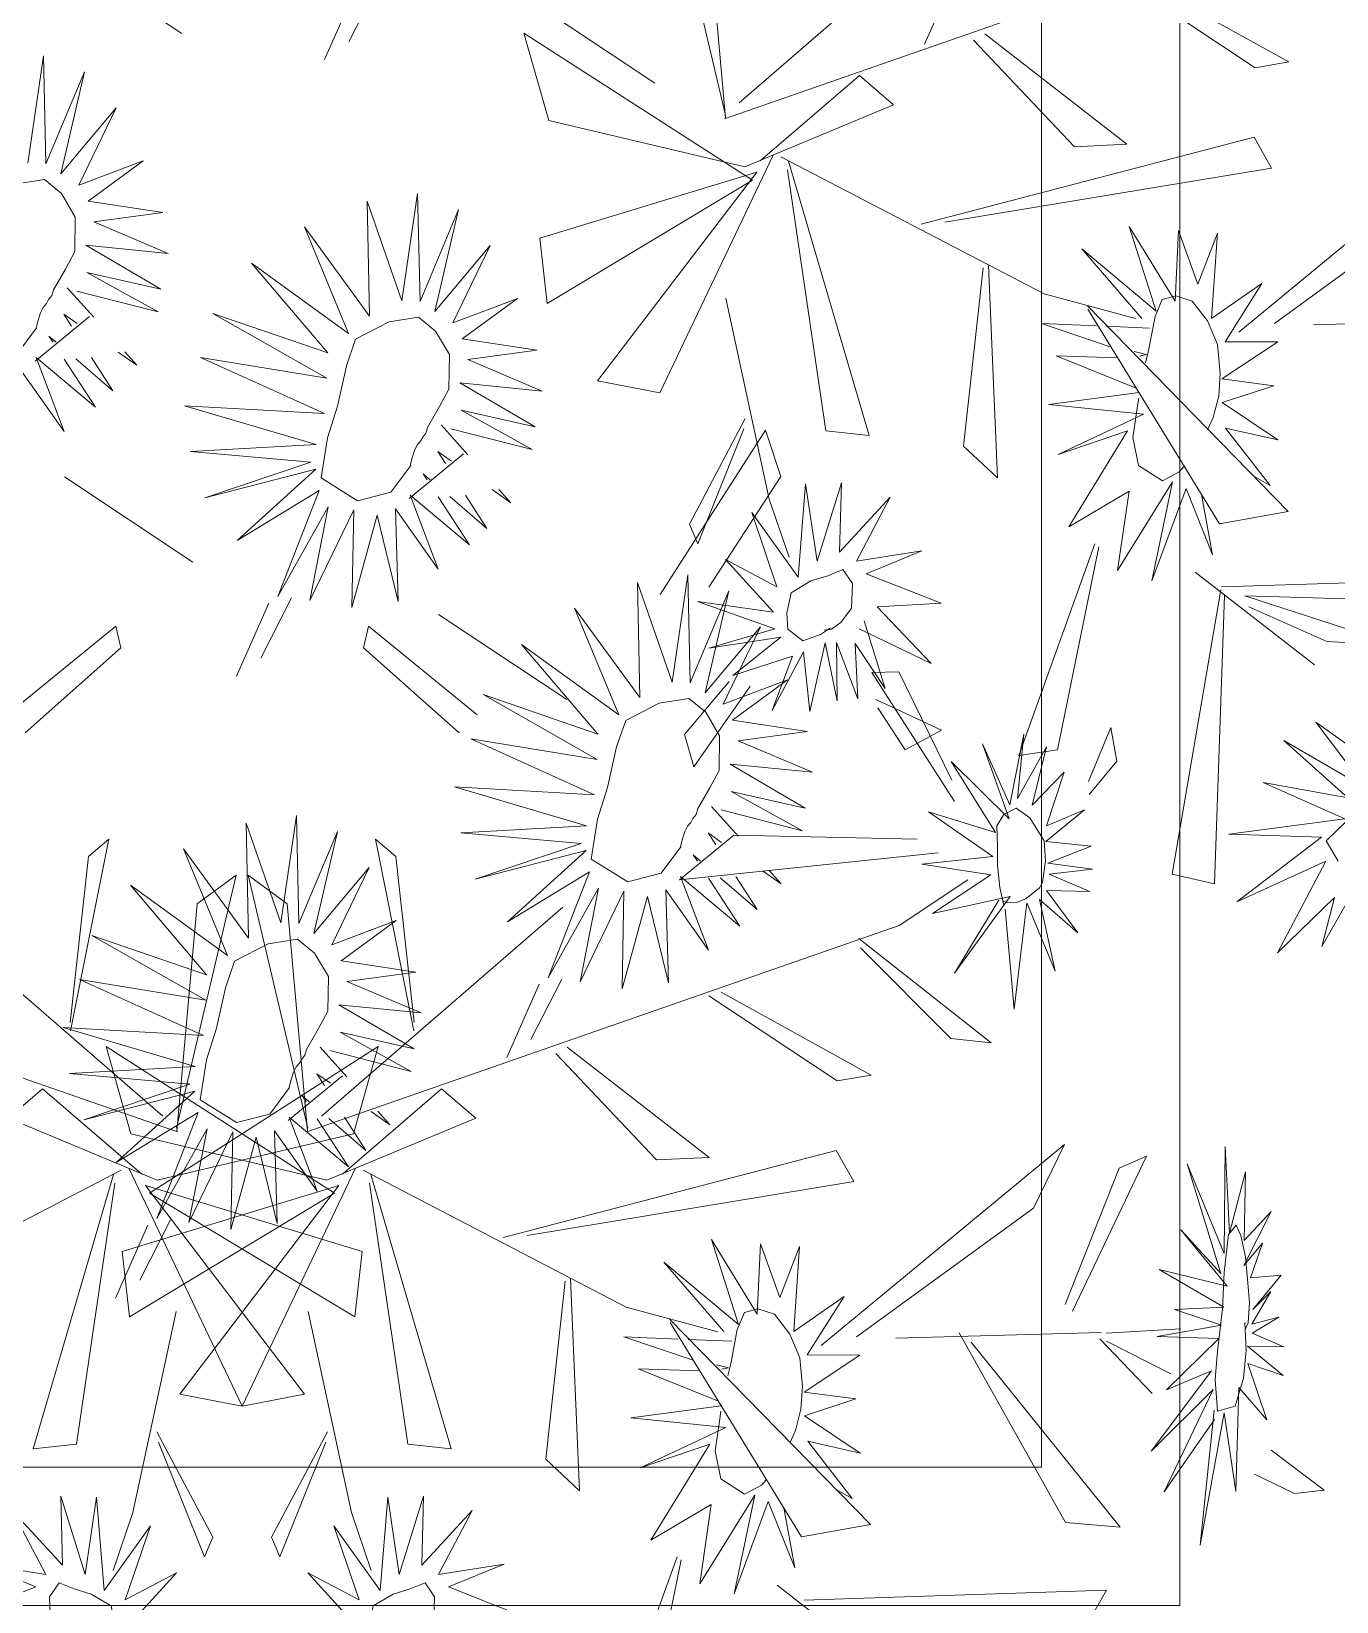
# Model space of a CAD drawing. Header units: inches. Extents: x 15 to 22798, y 21 to 21519.
# Drawn here: x 6889.14 to 6915.28, y 15019.74 to 15051.2 of the extents above; entities that cross this region are included whole.
import ezdxf

# ---------------------------------------------------------------- set-up
doc = ezdxf.new("R2010")
doc.units = ezdxf.units.IN
doc.header["$MEASUREMENT"] = 0
doc.layers.add('ARREDAMENTO', color=8, linetype='Continuous', lineweight=13)

msp = doc.modelspace()

# ---------------------------------------------------------------- linework, layer by layer
at = {"layer": 'ARREDAMENTO', "linetype": 'Continuous'}
for p, q in [((6901.849, 15054.592), (6903.043, 15049.521)), ((6903.039, 15049.463), (6902.634, 15054.015)), ((6908.149, 15053.951), (6903.317, 15049.764)), ((6914.886, 15053.58), (6903.023, 15049.446)), ((6892.156, 15051.152), (6889.587, 15052.858)), ((6895.497, 15050.987), (6896.115, 15052.2)), ((6907.027, 15050.942), (6907.68, 15052.404)), ((6913.647, 15050.469), (6911.077, 15052.175)), ((6911.323, 15052.244), (6914.326, 15050.587)), ((6895.011, 15050.632), (6895.663, 15052.094)), ((6901.63, 15050.159), (6899.061, 15051.866)), ((6899.005, 15051.16), (6899.502, 15049.409)), ((6903.583, 15048.219), (6899.005, 15051.16)), ((6910.028, 15048.885), (6908.009, 15051.018)), ((6908.238, 15051.147), (6911.081, 15048.939)), ((6889.071, 15048.556), (6889.383, 15050.707)), ((6889.383, 15050.707), (6889.434, 15048.54)), ((6914.326, 15050.587), (6913.647, 15050.469)), ((6889.434, 15048.54), (6890.203, 15050.386)), ((6890.203, 15050.386), (6889.731, 15048.341)), ((6905.726, 15050.31), (6903.736, 15048.6)), ((6906.409, 15049.723), (6905.726, 15050.31)), ((6889.731, 15048.341), (6890.839, 15049.662)), ((6890.839, 15049.662), (6890.092, 15048.113)), ((6903.429, 15048.483), (6906.409, 15049.723)), ((6899.502, 15049.409), (6903.429, 15048.483)), ((6913.626, 15049.075), (6906.959, 15047.335)), ((6918.2, 15049.198), (6913.324, 15045.171)), ((6913.978, 15048.456), (6913.626, 15049.075)), ((6904, 15048.72), (6901.73, 15043.953)), ((6909.421, 15045.936), (6904.151, 15048.685)), ((6911.081, 15048.939), (6910.028, 15048.885)), ((6890.092, 15048.113), (6891.383, 15048.6)), ((6891.383, 15048.6), (6890.279, 15047.794)), ((6903.668, 15048.376), (6899.327, 15047.054)), ((6900.482, 15044.196), (6903.668, 15048.376)), ((6905.05, 15043.191), (6904.283, 15048.422)), ((6904.304, 15048.597), (6905.917, 15043.101)), ((6907.435, 15047.374), (6913.978, 15048.456)), ((6899.473, 15045.746), (6903.583, 15048.219)), ((6890.279, 15047.794), (6891.776, 15047.566)), ((6895.865, 15047.794), (6896.562, 15045.799)), ((6895.912, 15045.492), (6895.865, 15047.794)), ((6896.562, 15045.799), (6896.875, 15047.95)), ((6896.875, 15047.95), (6896.925, 15045.783)), ((6914.033, 15045.342), (6917.574, 15047.921)), ((6891.776, 15047.566), (6890.392, 15047.381)), ((6896.925, 15045.783), (6897.694, 15047.629)), ((6897.694, 15047.629), (6897.223, 15045.584)), ((6890.392, 15047.381), (6891.88, 15046.749)), ((6894.609, 15047.282), (6895.912, 15045.492)), ((6895.492, 15045.144), (6894.609, 15047.282)), ((6911.127, 15047.291), (6911.668, 15045.589)), ((6912.044, 15045.794), (6911.127, 15047.291)), ((6912.111, 15047.206), (6912.044, 15045.794)), ((6912.501, 15046.131), (6912.111, 15047.206)), ((6912.892, 15047.154), (6912.501, 15046.131)), ((6912.776, 15045.447), (6912.892, 15047.154)), ((6890.232, 15046.912), (6891.737, 15046.033)), ((6891.88, 15046.749), (6890.232, 15046.912)), ((6897.223, 15045.584), (6898.33, 15046.905)), ((6898.33, 15046.905), (6897.584, 15045.357)), ((6899.327, 15047.054), (6899.473, 15045.746)), ((6910.177, 15046.84), (6911.377, 15045.447)), ((6911.668, 15045.589), (6910.177, 15046.84)), ((6893.548, 15046.555), (6895.492, 15045.144)), ((6895.076, 15044.754), (6893.548, 15046.555)), ((6907.808, 15042.889), (6908.202, 15046.459)), ((6908.307, 15046.504), (6908.487, 15042.256)), ((6890.255, 15046.365), (6891.68, 15045.575)), ((6891.737, 15046.033), (6890.255, 15046.365)), ((6913.783, 15046.149), (6912.776, 15045.447)), ((6913.047, 15044.979), (6913.783, 15046.149)), ((6890.394, 15045.469), (6889.86, 15046.062)), ((6891.68, 15045.575), (6890.052, 15045.994)), ((6897.584, 15045.357), (6898.874, 15045.843)), ((6898.874, 15045.843), (6897.77, 15045.037)), ((6903.917, 15041.825), (6903.05, 15045.85)), ((6909.421, 15045.936), (6911.254, 15045.442)), ((6911.788, 15045.827), (6911.644, 15045.487)), ((6912.058, 15045.901), (6911.788, 15045.827)), ((6912.389, 15045.793), (6912.058, 15045.901)), ((6889.944, 15045.294), (6889.79, 15045.533)), ((6890.062, 15045.344), (6889.79, 15045.533)), ((6892.778, 15045.548), (6895.076, 15044.754)), ((6895.058, 15044.251), (6892.778, 15045.548)), ((6914.311, 15041.58), (6910.289, 15045.698)), ((6910.298, 15045.632), (6912.935, 15041.333)), ((6912.697, 15045.397), (6912.389, 15045.793)), ((6890.304, 15045.488), (6889.215, 15044.593)), ((6910.47, 15045.297), (6909.372, 15045.342)), ((6910.763, 15044.873), (6909.372, 15045.342)), ((6910.661, 15045.289), (6911.534, 15045.253)), ((6911.644, 15045.487), (6911.515, 15044.803)), ((6912.897, 15044.922), (6912.697, 15045.397)), ((6918.936, 15045.427), (6914.82, 15045.318)), ((6889.576, 15044.968), (6889.494, 15045.093)), ((6889.637, 15044.97), (6889.494, 15045.093)), ((6897.77, 15045.037), (6899.267, 15044.81)), ((6912.949, 15044.35), (6912.897, 15044.922)), ((6912.984, 15044.234), (6914.101, 15044.976)), ((6914.101, 15044.976), (6913.047, 15044.979)), ((6889.235, 15044.662), (6889.797, 15043.182)), ((6890.425, 15043.667), (6889.235, 15044.662)), ((6889.796, 15044.63), (6890.425, 15043.667)), ((6890.029, 15044.634), (6890.771, 15043.997)), ((6890.346, 15044.663), (6890.771, 15043.997)), ((6890.88, 15044.773), (6891.255, 15044.511)), ((6891.014, 15044.779), (6891.255, 15044.511)), ((6895.01, 15043.539), (6892.527, 15044.664)), ((6892.527, 15044.664), (6895.058, 15044.251)), ((6899.267, 15044.81), (6897.884, 15044.624)), ((6897.884, 15044.624), (6899.371, 15043.992)), ((6910.895, 15044.658), (6909.661, 15044.7)), ((6911.268, 15044.05), (6909.661, 15044.7)), ((6911.227, 15044.783), (6911.47, 15044.721)), ((6911.47, 15044.721), (6911.331, 15044.693)), ((6911.454, 15044.558), (6911.515, 15044.803)), ((6889.797, 15043.182), (6888.944, 15044.391)), ((6912.919, 15043.893), (6912.949, 15044.35)), ((6897.724, 15044.155), (6899.228, 15043.276)), ((6899.371, 15043.992), (6897.724, 15044.155)), ((6901.73, 15043.953), (6900.482, 15044.196)), ((6911.324, 15043.959), (6909.515, 15043.719)), ((6914.023, 15044.098), (6912.984, 15044.234)), ((6912.99, 15043.762), (6914.023, 15044.098)), ((6892.205, 15043.698), (6895.01, 15043.539)), ((6894.846, 15042.919), (6892.205, 15043.698)), ((6909.515, 15043.719), (6911.416, 15043.528)), ((6911.295, 15043.698), (6911.202, 15043.059)), ((6911.317, 15043.852), (6911.295, 15043.698)), ((6912.811, 15043.463), (6912.919, 15043.893)), ((6914.105, 15043.012), (6912.99, 15043.762)), ((6897.747, 15043.608), (6899.171, 15042.818)), ((6899.228, 15043.276), (6897.747, 15043.608)), ((6903.438, 15043.44), (6902.32, 15041.327)), ((6911.416, 15043.528), (6909.701, 15042.717)), ((6912.703, 15043.227), (6912.811, 15043.463)), ((6897.885, 15042.712), (6897.352, 15043.305)), ((6899.171, 15042.818), (6897.543, 15043.237)), ((6901.731, 15039.916), (6903.844, 15043.205)), ((6902.486, 15040.933), (6903.407, 15043.231)), ((6903.844, 15043.205), (6904.15, 15042.279)), ((6905.917, 15043.101), (6905.05, 15043.191)), ((6909.701, 15042.717), (6911.094, 15043.194)), ((6911.094, 15043.194), (6909.917, 15041.27)), ((6911.202, 15043.059), (6911.315, 15042.5)), ((6913.058, 15043.249), (6914.105, 15043.012)), ((6913.948, 15042.101), (6913.058, 15043.249)), ((6892.33, 15042.78), (6894.846, 15042.919)), ((6894.738, 15042.564), (6892.33, 15042.78)), ((6897.795, 15042.731), (6896.706, 15041.836)), ((6897.435, 15042.537), (6897.282, 15042.777)), ((6897.553, 15042.587), (6897.282, 15042.777)), ((6908.487, 15042.256), (6907.808, 15042.889)), ((6892.615, 15041.849), (6894.738, 15042.564)), ((6894.837, 15042.427), (6892.615, 15041.849)), ((6893.262, 15040.995), (6894.837, 15042.427)), ((6911.315, 15042.5), (6911.791, 15042.19)), ((6911.791, 15042.19), (6912.129, 15042.372)), ((6912.229, 15042.484), (6912.129, 15042.372)), ((6892.376, 15040.566), (6889.807, 15042.272)), ((6897.067, 15042.211), (6896.985, 15042.336)), ((6897.129, 15042.213), (6896.985, 15042.336)), ((6904.15, 15042.279), (6902.711, 15040.062)), ((6904.495, 15040.262), (6904.647, 15042.132)), ((6904.647, 15042.132), (6904.877, 15040.584)), ((6904.877, 15040.584), (6905.363, 15042.153)), ((6905.363, 15042.153), (6905.328, 15040.766)), ((6910.893, 15040.396), (6911.994, 15042.17)), ((6911.994, 15042.17), (6911.583, 15040.191)), ((6913.624, 15042.283), (6913.948, 15042.101)), ((6894.906, 15041.999), (6893.262, 15040.995)), ((6894.078, 15039.877), (6894.906, 15041.999)), ((6896.726, 15041.905), (6897.288, 15040.425)), ((6897.916, 15040.91), (6896.726, 15041.905)), ((6897.287, 15041.873), (6897.916, 15040.91)), ((6897.52, 15041.877), (6898.262, 15041.241)), ((6897.837, 15041.906), (6898.262, 15041.241)), ((6898.371, 15042.016), (6898.746, 15041.754)), ((6898.505, 15042.022), (6898.746, 15041.754)), ((6903.917, 15041.825), (6904.315, 15040.663)), ((6905.328, 15040.766), (6906.338, 15041.866)), ((6906.338, 15041.866), (6905.663, 15040.581)), ((6909.917, 15041.27), (6911.124, 15041.986)), ((6911.124, 15041.986), (6910.893, 15040.396)), ((6911.583, 15040.191), (6912.264, 15042.041)), ((6912.264, 15042.041), (6912.796, 15040.712)), ((6912.575, 15041.92), (6912.796, 15040.712)), ((6895.084, 15041.669), (6894.078, 15039.877)), ((6894.72, 15039.797), (6895.084, 15041.669)), ((6895.596, 15041.612), (6894.72, 15039.797)), ((6895.561, 15039.656), (6895.596, 15041.612)), ((6896.069, 15041.505), (6895.561, 15039.656)), ((6896.488, 15039.778), (6896.069, 15041.505)), ((6896.436, 15041.634), (6896.488, 15039.778)), ((6897.288, 15040.425), (6896.436, 15041.634)), ((6903.569, 15041.559), (6904.495, 15040.262)), ((6904.072, 15040.072), (6903.569, 15041.559)), ((6912.935, 15041.333), (6914.311, 15041.58)), ((6902.32, 15041.327), (6902.486, 15040.933)), ((6908.915, 15036.688), (6910.438, 15040.932)), ((6910.521, 15040.873), (6909.688, 15036.804)), ((6903.044, 15040.615), (6904.072, 15040.072)), ((6904.004, 15039.561), (6903.044, 15040.615)), ((6905.663, 15040.581), (6906.975, 15040.79)), ((6906.975, 15040.79), (6905.862, 15040.332)), ((6901.974, 15038.161), (6902.286, 15040.312)), ((6902.286, 15040.312), (6902.337, 15038.145)), ((6905.862, 15040.332), (6907.36, 15039.74)), ((6914.838, 15038.504), (6912.448, 15040.366)), ((6912.978, 15040.067), (6919.038, 15040.265)), ((6893.734, 15038.637), (6894.353, 15039.849)), ((6901.277, 15040.156), (6901.974, 15038.161)), ((6901.324, 15037.854), (6901.277, 15040.156)), ((6902.337, 15038.145), (6903.106, 15039.991)), ((6903.106, 15039.991), (6902.635, 15037.946)), ((6912.959, 15040.01), (6911.985, 15034.31)), ((6912.837, 15034.12), (6913.038, 15039.898)), ((6913.445, 15039.89), (6916.478, 15038.904)), ((6918.734, 15039.726), (6913.445, 15039.89)), ((6893.248, 15038.282), (6893.9, 15039.744)), ((6900.021, 15039.644), (6901.324, 15037.854)), ((6900.904, 15037.505), (6900.021, 15039.644)), ((6902.483, 15039.773), (6904.004, 15039.561)), ((6904.029, 15039.225), (6902.483, 15039.773)), ((6907.36, 15039.74), (6906.08, 15039.67)), ((6906.08, 15039.67), (6907.164, 15038.53)), ((6915.085, 15038.971), (6913.522, 15039.667)), ((6890.833, 15039.278), (6888.655, 15037.502)), ((6890.932, 15038.846), (6890.833, 15039.278)), ((6895.793, 15038.846), (6895.893, 15039.278)), ((6895.893, 15039.278), (6898.071, 15037.502)), ((6899.867, 15037.809), (6897.298, 15039.515)), ((6902.635, 15037.946), (6903.742, 15039.267)), ((6902.71, 15038.84), (6904.029, 15039.225)), ((6903.742, 15039.267), (6902.996, 15037.718)), ((6907.164, 15038.53), (6905.718, 15039.229)), ((6905.818, 15039.385), (6906.237, 15038.033)), ((6898.959, 15038.917), (6900.904, 15037.505)), ((6900.487, 15037.116), (6898.959, 15038.917)), ((6904.147, 15039.063), (6902.71, 15038.84)), ((6903.192, 15038.293), (6904.147, 15039.063)), ((6905.041, 15038.947), (6904.73, 15037.57)), ((6905.279, 15037.785), (6905.041, 15038.947)), ((6905.267, 15038.953), (6905.279, 15037.785)), ((6905.689, 15037.824), (6905.267, 15038.953)), ((6905.637, 15038.936), (6905.689, 15037.824)), ((6906.237, 15038.033), (6905.637, 15038.936)), ((6916.478, 15038.904), (6915.085, 15038.971)), ((6889.018, 15037.144), (6890.932, 15038.846)), ((6897.708, 15037.144), (6895.793, 15038.846)), ((6904.387, 15038.681), (6903.192, 15038.293)), ((6904.604, 15038.764), (6903.975, 15037.593)), ((6903.975, 15037.593), (6904.387, 15038.681)), ((6904.73, 15037.57), (6904.604, 15038.764)), ((6906.512, 15038.366), (6905.972, 15038.355)), ((6905.972, 15038.355), (6907.629, 15035.77)), ((6907.574, 15036.196), (6906.512, 15038.366)), ((6902.218, 15037.108), (6903.117, 15038.17)), ((6903.539, 15038.078), (6902.409, 15036.46)), ((6902.996, 15037.718), (6904.286, 15038.205)), ((6904.286, 15038.205), (6903.182, 15037.399)), ((6898.189, 15037.91), (6900.487, 15037.116)), ((6900.47, 15036.613), (6898.189, 15037.91)), ((6906.053, 15037.813), (6907.366, 15037.195)), ((6903.182, 15037.399), (6904.679, 15037.171)), ((6906.637, 15036.806), (6906.091, 15037.646)), ((6914.862, 15037.358), (6915.863, 15036.037)), ((6916.285, 15036.342), (6914.862, 15037.358)), ((6897.939, 15037.026), (6900.47, 15036.613)), ((6900.422, 15035.901), (6897.939, 15037.026)), ((6902.409, 15036.46), (6902.218, 15037.108)), ((6904.679, 15037.171), (6903.295, 15036.986)), ((6907.366, 15037.195), (6906.637, 15036.806)), ((6909.019, 15037.117), (6908.737, 15035.7)), ((6908.892, 15035.826), (6909.019, 15037.117)), ((6910.759, 15037.251), (6910.31, 15036.166)), ((6910.881, 15036.579), (6910.759, 15037.251)), ((6903.295, 15036.986), (6904.783, 15036.354)), ((6908.186, 15036.926), (6908.72, 15035.419)), ((6908.737, 15035.7), (6908.186, 15036.926)), ((6909.473, 15036.861), (6908.892, 15035.826)), ((6909.688, 15036.804), (6908.915, 15036.688)), ((6909.183, 15035.696), (6909.473, 15036.861)), ((6914.225, 15036.991), (6915.508, 15035.843)), ((6915.863, 15036.037), (6914.225, 15036.991)), ((6903.135, 15036.517), (6904.64, 15035.638)), ((6904.783, 15036.354), (6903.135, 15036.517)), ((6907.561, 15036.567), (6908.452, 15035.15)), ((6908.72, 15035.419), (6907.561, 15036.567)), ((6910.327, 15035.907), (6910.881, 15036.579)), ((6909.821, 15036.357), (6909.183, 15035.696)), ((6909.468, 15035.279), (6909.821, 15036.357)), ((6913.81, 15036.152), (6915.444, 15035.423)), ((6915.508, 15035.843), (6913.81, 15036.152)), ((6897.616, 15036.06), (6900.422, 15035.901)), ((6900.258, 15035.281), (6897.616, 15036.06)), ((6903.158, 15035.97), (6904.583, 15035.18)), ((6904.64, 15035.638), (6903.158, 15035.97)), ((6894.139, 15033.339), (6894.451, 15035.49)), ((6894.451, 15035.49), (6894.501, 15033.323)), ((6903.297, 15035.074), (6902.763, 15035.667)), ((6904.583, 15035.18), (6902.955, 15035.599)), ((6907.106, 15035.562), (6908.398, 15034.669)), ((6908.452, 15035.15), (6907.106, 15035.562)), ((6908.614, 15035.51), (6908.478, 15035.282)), ((6908.866, 15035.633), (6908.614, 15035.51)), ((6909.136, 15035.439), (6908.866, 15035.633)), ((6909.455, 15034.968), (6910.231, 15035.601)), ((6910.231, 15035.601), (6909.468, 15035.279)), ((6915.681, 15035.565), (6915.07, 15034.98)), ((6893.441, 15035.334), (6894.139, 15033.339)), ((6893.488, 15033.032), (6893.441, 15035.334)), ((6894.501, 15033.323), (6895.271, 15035.168)), ((6895.271, 15035.168), (6894.799, 15033.124)), ((6897.742, 15035.142), (6900.258, 15035.281)), ((6900.15, 15034.925), (6897.742, 15035.142)), ((6902.847, 15034.899), (6902.693, 15035.139)), ((6902.965, 15034.949), (6902.693, 15035.139)), ((6908.478, 15035.282), (6908.49, 15034.878)), ((6909.424, 15034.979), (6909.136, 15035.439)), ((6915.444, 15035.423), (6913.121, 15035.114)), ((6890.69, 15035.016), (6889.925, 15031.175)), ((6890.287, 15034.668), (6890.69, 15035.016)), ((6892.185, 15034.821), (6893.488, 15033.032)), ((6893.068, 15032.683), (6892.185, 15034.821)), ((6896.035, 15035.016), (6896.8, 15031.175)), ((6896.438, 15034.668), (6896.035, 15035.016)), ((6898.026, 15034.211), (6900.15, 15034.925)), ((6903.207, 15035.093), (6902.118, 15034.198)), ((6906.878, 15035.013), (6903.207, 15035.093)), ((6908.49, 15034.878), (6908.487, 15034.493)), ((6909.451, 15034.574), (6909.424, 15034.979)), ((6910.368, 15034.875), (6909.455, 15034.968)), ((6909.497, 15034.536), (6910.368, 15034.875)), ((6913.121, 15035.114), (6914.979, 15035.052)), ((6914.979, 15035.052), (6913.28, 15033.758)), ((6915.07, 15034.98), (6915.313, 15034.575)), ((6889.919, 15031.344), (6890.287, 15034.668)), ((6896.806, 15031.344), (6896.438, 15034.668)), ((6900.249, 15034.789), (6898.026, 15034.211)), ((6898.674, 15033.357), (6900.249, 15034.789)), ((6902.118, 15034.198), (6907.301, 15034.74)), ((6902.479, 15034.573), (6902.397, 15034.698)), ((6902.54, 15034.575), (6902.397, 15034.698)), ((6908.398, 15034.669), (6906.976, 15034.51)), ((6906.976, 15034.51), (6908.354, 15034.299)), ((6909.392, 15034.149), (6909.451, 15034.574)), ((6910.392, 15034.414), (6909.497, 15034.536)), ((6913.28, 15033.758), (6915.065, 15034.573)), ((6915.065, 15034.573), (6914.099, 15032.736)), ((6893.244, 15034.293), (6892.05, 15029.223)), ((6892.459, 15033.717), (6893.244, 15034.293)), ((6893.481, 15034.293), (6894.676, 15029.223)), ((6894.267, 15033.717), (6893.481, 15034.293)), ((6894.799, 15033.124), (6895.906, 15034.445)), ((6895.906, 15034.445), (6895.16, 15032.896)), ((6900.317, 15034.361), (6898.674, 15033.357)), ((6899.49, 15032.238), (6900.317, 15034.361)), ((6902.138, 15034.267), (6902.7, 15032.787)), ((6903.328, 15033.272), (6902.138, 15034.267)), ((6902.699, 15034.235), (6903.328, 15033.272)), ((6902.932, 15034.239), (6903.674, 15033.602)), ((6903.249, 15034.268), (6903.674, 15033.602)), ((6903.783, 15034.378), (6904.158, 15034.116)), ((6903.917, 15034.384), (6904.158, 15034.116)), ((6906.518, 15033.282), (6907.893, 15034.202)), ((6908.354, 15034.299), (6907.185, 15033.523)), ((6908.487, 15034.493), (6908.539, 15034.047)), ((6909.523, 15034.313), (6910.392, 15034.414)), ((6910.336, 15033.968), (6909.523, 15034.313)), ((6911.985, 15034.31), (6912.837, 15034.12)), ((6914.987, 15032.867), (6915.797, 15034.295)), ((6891.124, 15034.095), (6893.068, 15032.683)), ((6892.652, 15032.293), (6891.124, 15034.095)), ((6900.496, 15034.031), (6899.49, 15032.238)), ((6900.132, 15032.159), (6900.496, 15034.031)), ((6901.008, 15033.973), (6900.132, 15032.159)), ((6900.973, 15032.018), (6901.008, 15033.973)), ((6901.847, 15033.996), (6901.9, 15032.139)), ((6902.7, 15032.787), (6901.847, 15033.996)), ((6908.539, 15034.047), (6908.613, 15033.694)), ((6909.059, 15033.816), (6909.329, 15034.037)), ((6909.329, 15034.037), (6909.392, 15034.149)), ((6909.47, 15033.983), (6910.336, 15033.968)), ((6910.099, 15033.137), (6909.47, 15033.983)), ((6886.944, 15033.652), (6891.776, 15029.465)), ((6892.054, 15029.165), (6892.459, 15033.717)), ((6894.671, 15029.165), (6894.267, 15033.717)), ((6899.782, 15033.652), (6894.949, 15029.465)), ((6901.481, 15033.866), (6900.973, 15032.018)), ((6901.9, 15032.139), (6901.481, 15033.866)), ((6907.185, 15033.523), (6908.74, 15033.866)), ((6908.74, 15033.866), (6907.63, 15032.327)), ((6907.63, 15032.327), (6908.519, 15033.792)), ((6908.588, 15033.787), (6908.681, 15033.736)), ((6908.645, 15033.614), (6908.823, 15031.611)), ((6908.681, 15033.736), (6908.871, 15033.748)), ((6908.823, 15031.611), (6909.075, 15033.741)), ((6908.871, 15033.748), (6909.059, 15033.816)), ((6909.075, 15033.741), (6909.641, 15032.371)), ((6909.332, 15033.803), (6910.099, 15033.137)), ((6909.641, 15032.371), (6909.332, 15033.803)), ((6914.099, 15032.736), (6915.24, 15033.844)), ((6915.24, 15033.844), (6914.987, 15032.867)), ((6880.207, 15033.282), (6892.07, 15029.148)), ((6906.518, 15033.282), (6894.655, 15029.148)), ((6895.16, 15032.896), (6896.45, 15033.382)), ((6896.45, 15033.382), (6895.346, 15032.577)), ((6890.354, 15033.087), (6892.652, 15032.293)), ((6892.635, 15031.79), (6890.354, 15033.087)), ((6905.712, 15033.022), (6908.361, 15030.935)), ((6907.552, 15031.021), (6905.748, 15032.838)), ((6895.346, 15032.577), (6896.844, 15032.349)), ((6896.844, 15032.349), (6895.46, 15032.163)), ((6892.587, 15031.079), (6890.103, 15032.204)), ((6890.103, 15032.204), (6892.635, 15031.79)), ((6895.46, 15032.163), (6896.948, 15031.532)), ((6898.66, 15030.643), (6899.312, 15032.106)), ((6899.146, 15030.999), (6899.765, 15032.211)), ((6895.3, 15031.695), (6896.805, 15030.816)), ((6896.948, 15031.532), (6895.3, 15031.695)), ((6905.279, 15030.171), (6902.71, 15031.877)), ((6902.956, 15031.946), (6905.958, 15030.288)), ((6889.781, 15031.238), (6892.587, 15031.079)), ((6892.422, 15030.458), (6889.781, 15031.238)), ((6895.323, 15031.148), (6896.747, 15030.357)), ((6896.805, 15030.816), (6895.323, 15031.148)), ((6890.637, 15030.861), (6891.135, 15029.111)), ((6895.215, 15027.92), (6890.637, 15030.861)), ((6891.51, 15027.92), (6896.088, 15030.861)), ((6895.461, 15030.251), (6894.928, 15030.844)), ((6896.747, 15030.357), (6895.119, 15030.777)), ((6896.088, 15030.861), (6895.59, 15029.111)), ((6899.87, 15030.849), (6902.714, 15028.64)), ((6908.361, 15030.935), (6907.552, 15031.021)), ((6889.906, 15030.319), (6892.422, 15030.458)), ((6901.661, 15028.587), (6899.642, 15030.72)), ((6892.314, 15030.103), (6889.906, 15030.319)), ((6890.191, 15029.388), (6892.314, 15030.103)), ((6895.371, 15030.271), (6894.283, 15029.376)), ((6895.011, 15030.076), (6894.858, 15030.316)), ((6895.129, 15030.127), (6894.858, 15030.316)), ((6905.958, 15030.288), (6905.279, 15030.171)), ((6888.684, 15029.425), (6889.367, 15030.011)), ((6889.367, 15030.011), (6891.357, 15028.301)), ((6892.413, 15029.966), (6890.191, 15029.388)), ((6890.838, 15028.535), (6892.413, 15029.966)), ((6894.643, 15029.751), (6894.562, 15029.876)), ((6894.705, 15029.753), (6894.562, 15029.876)), ((6897.358, 15030.011), (6895.369, 15028.301)), ((6898.041, 15029.425), (6897.358, 15030.011)), ((6892.482, 15029.539), (6890.838, 15028.535)), ((6891.655, 15027.416), (6892.482, 15029.539)), ((6895.948, 15029.555), (6896.322, 15029.294)), ((6896.081, 15029.562), (6896.322, 15029.294)), ((6891.664, 15028.184), (6888.684, 15029.425)), ((6892.66, 15029.208), (6891.655, 15027.416)), ((6892.297, 15027.337), (6892.66, 15029.208)), ((6894.012, 15029.174), (6894.065, 15027.317)), ((6894.865, 15027.964), (6894.012, 15029.174)), ((6894.302, 15029.445), (6894.865, 15027.964)), ((6895.492, 15028.449), (6894.302, 15029.445)), ((6894.864, 15029.413), (6895.492, 15028.449)), ((6895.061, 15028.184), (6898.041, 15029.425)), ((6895.097, 15029.417), (6895.838, 15028.78)), ((6895.413, 15029.446), (6895.838, 15028.78)), ((6891.135, 15029.111), (6895.061, 15028.184)), ((6895.59, 15029.111), (6891.664, 15028.184)), ((6893.173, 15029.151), (6892.297, 15027.337)), ((6893.138, 15027.196), (6893.173, 15029.151)), ((6893.645, 15029.044), (6893.138, 15027.196)), ((6894.065, 15027.317), (6893.645, 15029.044)), ((6909.832, 15028.9), (6904.957, 15024.873)), ((6909.207, 15027.623), (6909.832, 15028.9)), ((6913.051, 15028.86), (6913.029, 15026.712)), ((6913.137, 15027.124), (6913.051, 15028.86)), ((6905.258, 15028.777), (6898.591, 15027.037)), ((6902.714, 15028.64), (6901.661, 15028.587)), ((6905.611, 15028.158), (6905.258, 15028.777)), ((6909.99, 15025.555), (6911.476, 15028.664)), ((6911.476, 15028.664), (6910.925, 15028.42)), ((6885.672, 15025.638), (6890.942, 15028.386)), ((6890.789, 15028.298), (6889.176, 15022.802)), ((6891.092, 15028.422), (6893.363, 15023.655)), ((6895.633, 15028.422), (6893.362, 15023.655)), ((6901.053, 15025.638), (6895.783, 15028.386)), ((6895.937, 15028.298), (6897.549, 15022.802)), ((6910.925, 15028.42), (6909.847, 15025.689)), ((6912.286, 15028.512), (6912.961, 15026.31)), ((6913.029, 15026.712), (6912.286, 15028.512)), ((6913.458, 15028.347), (6913.137, 15027.124)), ((6913.432, 15026.971), (6913.458, 15028.347)), ((6890.043, 15022.893), (6890.81, 15028.124)), ((6895.3, 15028.078), (6890.96, 15026.755)), ((6891.106, 15025.448), (6895.215, 15027.92)), ((6891.425, 15028.078), (6895.766, 15026.755)), ((6894.611, 15023.898), (6891.425, 15028.078)), ((6895.62, 15025.448), (6891.51, 15027.92)), ((6892.114, 15023.898), (6895.3, 15028.078)), ((6896.682, 15022.893), (6895.916, 15028.124)), ((6899.068, 15027.076), (6905.611, 15028.158)), ((6905.665, 15025.044), (6909.207, 15027.623)), ((6890.824, 15025.821), (6891.477, 15027.283)), ((6891.311, 15026.176), (6891.929, 15027.389)), ((6913.425, 15026.473), (6913.972, 15027.557)), ((6913.972, 15027.557), (6913.432, 15026.971)), ((6902.759, 15026.993), (6903.3, 15025.291)), ((6903.677, 15025.496), (6902.759, 15026.993)), ((6912.162, 15027.187), (6913.087, 15026.062)), ((6912.961, 15026.31), (6912.162, 15027.187)), ((6890.96, 15026.755), (6891.106, 15025.448)), ((6895.766, 15026.755), (6895.62, 15025.448)), ((6903.743, 15026.908), (6903.677, 15025.496)), ((6904.133, 15025.833), (6903.743, 15026.908)), ((6904.525, 15026.856), (6904.133, 15025.833)), ((6904.409, 15025.149), (6904.525, 15026.856)), ((6913.794, 15026.921), (6913.425, 15026.473)), ((6913.557, 15026.229), (6913.794, 15026.921)), ((6901.809, 15026.542), (6903.009, 15025.149)), ((6903.3, 15025.291), (6901.809, 15026.542)), ((6911.724, 15026.393), (6913.021, 15025.638)), ((6913.087, 15026.062), (6911.724, 15026.393)), ((6899.441, 15022.591), (6899.834, 15026.161)), ((6899.94, 15026.205), (6900.12, 15021.958)), ((6914.169, 15026.277), (6913.557, 15026.229)), ((6913.599, 15025.593), (6914.169, 15026.277)), ((6905.416, 15025.85), (6904.409, 15025.149)), ((6904.679, 15024.681), (6905.416, 15025.85)), ((6913.582, 15025.299), (6913.961, 15025.955)), ((6913.961, 15025.955), (6913.599, 15025.593)), ((6891.176, 15021.527), (6892.043, 15025.552)), ((6895.55, 15021.527), (6894.682, 15025.552)), ((6901.053, 15025.638), (6902.887, 15025.144)), ((6905.943, 15021.282), (6901.921, 15025.4)), ((6903.421, 15025.529), (6903.276, 15025.189)), ((6903.69, 15025.603), (6903.421, 15025.529)), ((6904.021, 15025.495), (6903.69, 15025.603)), ((6904.329, 15025.098), (6904.021, 15025.495)), ((6913.021, 15025.638), (6912.033, 15025.593)), ((6912.033, 15025.593), (6912.978, 15025.281)), ((6914.125, 15025.435), (6913.582, 15025.299)), ((6913.589, 15025.117), (6914.125, 15025.435)), ((6901.931, 15025.333), (6904.567, 15021.035)), ((6903.276, 15025.189), (6903.148, 15024.505)), ((6904.529, 15024.623), (6904.329, 15025.098)), ((6910.568, 15025.129), (6906.453, 15025.02)), ((6909.851, 15021.326), (6907.72, 15025.121)), ((6910.662, 15025.116), (6912.162, 15025.204)), ((6912.978, 15025.281), (6911.684, 15025.048)), ((6914.225, 15024.846), (6913.589, 15025.117)), ((6902.103, 15024.999), (6901.004, 15025.044)), ((6902.396, 15024.575), (6901.004, 15025.044)), ((6902.293, 15024.991), (6903.166, 15024.955)), ((6907.961, 15024.938), (6910.943, 15021.23)), ((6911.588, 15023.906), (6910.537, 15025.002)), ((6910.671, 15024.957), (6911.961, 15024.305)), ((6911.684, 15025.048), (6912.924, 15025.012)), ((6912.924, 15025.012), (6911.876, 15023.984)), ((6913.494, 15024.855), (6914.225, 15024.846)), ((6914.212, 15024.267), (6913.494, 15024.855)), ((6902.859, 15024.485), (6903.103, 15024.422)), ((6903.087, 15024.26), (6903.148, 15024.505)), ((6904.582, 15024.052), (6904.529, 15024.623)), ((6904.616, 15023.936), (6905.734, 15024.677)), ((6905.734, 15024.677), (6904.679, 15024.681)), ((6913.504, 15024.508), (6914.212, 15024.267)), ((6913.88, 15023.382), (6913.504, 15024.508)), ((6902.528, 15024.36), (6901.293, 15024.402)), ((6902.901, 15023.752), (6901.293, 15024.402)), ((6903.103, 15024.422), (6902.963, 15024.395)), ((6912.777, 15024.365), (6911.565, 15022.756)), ((6911.876, 15023.984), (6912.777, 15024.365)), ((6893.362, 15023.655), (6892.114, 15023.898)), ((6893.363, 15023.655), (6894.611, 15023.898)), ((6904.552, 15023.594), (6904.582, 15024.052)), ((6905.655, 15023.799), (6904.616, 15023.936)), ((6911.565, 15022.756), (6912.807, 15023.99)), ((6912.807, 15023.99), (6911.825, 15021.942)), ((6913.263, 15021.948), (6913.322, 15024.032)), ((6913.322, 15024.032), (6913.88, 15023.382)), ((6902.956, 15023.661), (6901.147, 15023.421)), ((6902.95, 15023.554), (6902.927, 15023.4)), ((6904.443, 15023.165), (6904.552, 15023.594)), ((6904.622, 15023.463), (6905.655, 15023.799)), ((6912.829, 15023.572), (6912.549, 15020.868)), ((6912.549, 15020.868), (6913.03, 15023.522)), ((6913.03, 15023.522), (6913.263, 15021.948)), ((6901.147, 15023.421), (6903.049, 15023.23)), ((6903.049, 15023.23), (6901.333, 15022.418)), ((6902.927, 15023.4), (6902.835, 15022.761)), ((6905.738, 15022.714), (6904.622, 15023.463)), ((6911.825, 15021.942), (6912.836, 15023.385)), ((6889.176, 15022.802), (6890.043, 15022.893)), ((6891.655, 15023.141), (6892.773, 15021.029)), ((6892.607, 15020.635), (6891.686, 15022.933)), ((6895.07, 15023.141), (6893.953, 15021.029)), ((6894.119, 15020.635), (6895.04, 15022.933)), ((6897.549, 15022.802), (6896.682, 15022.893)), ((6901.333, 15022.418), (6902.727, 15022.895)), ((6902.727, 15022.895), (6901.549, 15020.971)), ((6904.335, 15022.929), (6904.443, 15023.165)), ((6904.69, 15022.951), (6905.738, 15022.714)), ((6905.581, 15021.803), (6904.69, 15022.951)), ((6900.12, 15021.958), (6899.441, 15022.591)), ((6902.835, 15022.761), (6902.947, 15022.202)), ((6913.968, 15022.772), (6915.028, 15021.974)), ((6914.44, 15021.908), (6913.633, 15022.293)), ((6902.947, 15022.202), (6903.424, 15021.892)), ((6903.424, 15021.892), (6903.761, 15022.074)), ((6903.861, 15022.186), (6903.761, 15022.074)), ((6905.257, 15021.985), (6905.581, 15021.803)), ((6915.028, 15021.974), (6914.44, 15021.908)), ((6889.73, 15021.854), (6889.765, 15020.468)), ((6890.216, 15020.286), (6889.73, 15021.854)), ((6890.446, 15021.834), (6890.216, 15020.286)), ((6890.598, 15019.963), (6890.446, 15021.834)), ((6896.127, 15019.963), (6896.28, 15021.834)), ((6896.28, 15021.834), (6896.509, 15020.286)), ((6896.509, 15020.286), (6896.995, 15021.854)), ((6896.995, 15021.854), (6896.96, 15020.468)), ((6901.549, 15020.971), (6902.757, 15021.688)), ((6902.526, 15020.098), (6903.627, 15021.872)), ((6902.757, 15021.688), (6902.526, 15020.098)), ((6903.627, 15021.872), (6903.215, 15019.893)), ((6903.215, 15019.893), (6903.897, 15021.743)), ((6903.897, 15021.743), (6904.429, 15020.414)), ((6904.207, 15021.621), (6904.429, 15020.414)), ((6888.755, 15021.568), (6889.43, 15020.283)), ((6889.765, 15020.468), (6888.755, 15021.568)), ((6891.176, 15021.527), (6890.778, 15020.364)), ((6895.55, 15021.527), (6895.947, 15020.364)), ((6896.96, 15020.468), (6897.97, 15021.568)), ((6897.97, 15021.568), (6897.295, 15020.283)), ((6910.943, 15021.23), (6909.851, 15021.326)), ((6891.524, 15021.261), (6890.598, 15019.963)), ((6891.021, 15019.773), (6891.524, 15021.261)), ((6892.773, 15021.029), (6892.607, 15020.635)), ((6893.953, 15021.029), (6894.119, 15020.635)), ((6895.201, 15021.261), (6896.127, 15019.963)), ((6895.705, 15019.773), (6895.201, 15021.261)), ((6904.567, 15021.035), (6905.943, 15021.282)), ((6888.117, 15020.492), (6889.231, 15020.033)), ((6889.43, 15020.283), (6888.117, 15020.492)), ((6897.295, 15020.283), (6898.608, 15020.492)), ((6898.608, 15020.492), (6897.495, 15020.033)), ((6900.547, 15016.39), (6902.071, 15020.634)), ((6902.154, 15020.575), (6901.321, 15016.506)), ((6889.231, 15020.033), (6887.733, 15019.442)), ((6892.049, 15020.316), (6891.021, 15019.773)), ((6891.089, 15019.263), (6892.049, 15020.316)), ((6894.676, 15020.316), (6895.705, 15019.773)), ((6895.636, 15019.263), (6894.676, 15020.316)), ((6897.495, 15020.033), (6898.993, 15019.442)), ((6906.47, 15018.205), (6904.08, 15020.068)), ((6904.611, 15019.769), (6910.67, 15019.967)), ((6910.67, 15019.967), (6910.366, 15019.428))]:
    msp.add_line(p, q, dxfattribs=at)
at = {"layer": 'ARREDAMENTO', "elevation": -27.277}
for points in [[(6879.805, 15019.664), (6879.805, 15158.248), (6912.141, 15158.248), (6912.141, 15019.664)], [(6882.576, 15022.436), (6882.576, 15155.476), (6909.369, 15155.476), (6909.369, 15022.436)]]:
    msp.add_lwpolyline(points, close=True, dxfattribs=at)
at = {"layer": 'ARREDAMENTO', "linetype": 'Continuous'}
for points in [[(6889.586, 15046.021), (6889.823, 15046.435), (6890.011, 15046.785), (6890.022, 15047.477), (6889.746, 15047.949), (6889.402, 15048.228), (6888.813, 15048.135), (6888.14, 15047.788), (6887.959, 15047.256), (6887.778, 15046.447), (6887.578, 15045.812), (6887.451, 15045.007), (6888.18, 15044.552), (6888.85, 15044.725), (6889.247, 15045.258)], [(6889.586, 15046.021), (6889.553, 15045.905), (6889.488, 15045.826), (6889.443, 15045.746), (6889.376, 15045.668), (6889.323, 15045.56), (6889.278, 15045.413), (6889.235, 15045.26), (6889.247, 15045.258)], [(6897.077, 15043.264), (6897.314, 15043.679), (6897.502, 15044.028), (6897.513, 15044.721), (6897.237, 15045.193), (6896.893, 15045.471), (6896.304, 15045.378), (6895.632, 15045.031), (6895.45, 15044.499), (6895.269, 15043.69), (6895.069, 15043.055), (6894.942, 15042.25), (6895.671, 15041.795), (6896.341, 15041.968), (6896.738, 15042.501)], [(6897.077, 15043.264), (6897.044, 15043.148), (6896.979, 15043.069), (6896.934, 15042.989), (6896.867, 15042.911), (6896.814, 15042.803), (6896.769, 15042.656), (6896.727, 15042.503), (6896.738, 15042.501)], [(6905.017, 15039.201), (6905.164, 15039.219), (6905.35, 15039.357), (6905.568, 15039.645), (6905.585, 15040.136), (6905.395, 15040.415), (6905.094, 15040.291), (6904.751, 15040.189), (6904.354, 15039.95), (6904.271, 15039.54), (6904.29, 15039.222), (6904.593, 15038.988), (6904.945, 15039.113), (6905.145, 15039.25)], [(6902.489, 15035.626), (6902.726, 15036.04), (6902.914, 15036.39), (6902.925, 15037.083), (6902.649, 15037.555), (6902.305, 15037.833), (6901.716, 15037.74), (6901.043, 15037.393), (6900.862, 15036.861), (6900.681, 15036.052), (6900.481, 15035.417), (6900.354, 15034.612), (6901.083, 15034.157), (6901.753, 15034.33), (6902.15, 15034.863)], [(6902.489, 15035.626), (6902.456, 15035.51), (6902.391, 15035.431), (6902.346, 15035.351), (6902.279, 15035.273), (6902.226, 15035.165), (6902.181, 15035.018), (6902.139, 15034.865), (6902.15, 15034.863)], [(6894.654, 15030.803), (6894.89, 15031.218), (6895.079, 15031.568), (6895.089, 15032.26), (6894.814, 15032.732), (6894.469, 15033.01), (6893.881, 15032.917), (6893.208, 15032.571), (6893.027, 15032.039), (6892.846, 15031.229), (6892.646, 15030.595), (6892.519, 15029.79), (6893.248, 15029.335), (6893.918, 15029.508), (6894.314, 15030.041)], [(6894.654, 15030.803), (6894.62, 15030.687), (6894.555, 15030.609), (6894.511, 15030.528), (6894.444, 15030.451), (6894.39, 15030.343), (6894.345, 15030.196), (6894.303, 15030.043), (6894.314, 15030.041)], [(6913.45, 15025.193), (6913.508, 15025.322), (6913.534, 15025.728), (6913.501, 15026.129), (6913.455, 15026.644), (6913.364, 15027.072), (6913.267, 15027.278), (6913.113, 15027.091), (6913.027, 15026.335), (6912.993, 15025.614), (6912.894, 15024.755), (6912.85, 15024.19), (6912.898, 15023.558), (6913.25, 15023.657), (6913.417, 15024.216), (6913.472, 15024.779), (6913.444, 15025.332)], [(6890.076, 15018.903), (6889.929, 15018.921), (6889.743, 15019.059), (6889.524, 15019.347), (6889.508, 15019.838), (6889.698, 15020.116), (6889.999, 15019.993), (6890.341, 15019.891), (6890.739, 15019.652), (6890.821, 15019.242), (6890.802, 15018.924), (6890.5, 15018.689), (6890.148, 15018.814), (6889.948, 15018.951)], [(6896.65, 15018.903), (6896.797, 15018.921), (6896.982, 15019.059), (6897.201, 15019.347), (6897.217, 15019.838), (6897.028, 15020.116), (6896.727, 15019.993), (6896.384, 15019.891), (6895.987, 15019.652), (6895.904, 15019.242), (6895.923, 15018.924), (6896.225, 15018.689), (6896.577, 15018.814), (6896.777, 15018.951)]]:
    msp.add_lwpolyline(points, dxfattribs=at)

doc.saveas('drawing.dxf')
